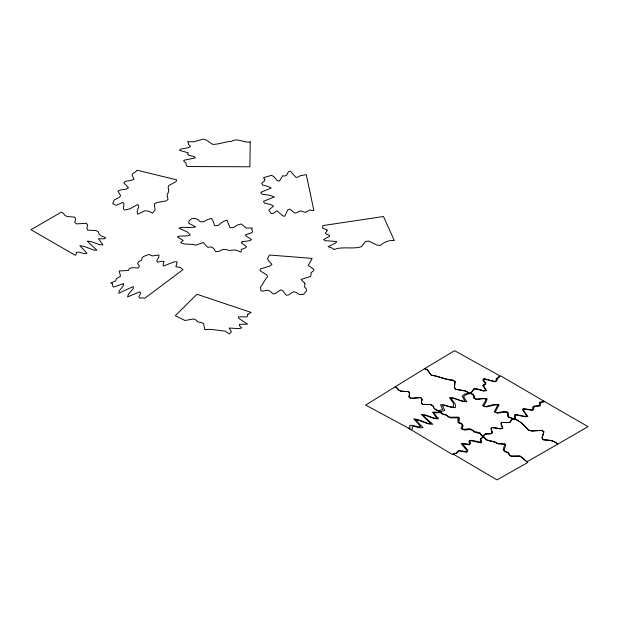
<?xml version="1.0" encoding="UTF-8"?>
<svg xmlns="http://www.w3.org/2000/svg" width="619" height="619" viewBox="0 0 619 619"><rect width="100%" height="100%" fill="white"/><g stroke="black" fill="none" stroke-linecap="round" stroke-linejoin="round"><path stroke-width="0.93" d="M250.2 141.913L249.898 166.782L187.24 166.534L186.334 165.288L185.948 162.797L184.06 161.544L183.773 160.298L195.38 157.86L194.281 156.615L188.973 155.346L187.503 154.092L188.269 152.854L179.502 150.332L180.895 149.094L187.278 147.879L190.474 146.649L188.393 144.15L188.416 142.904L187.542 141.658L193.801 141.79L203.233 139.105L206.359 140.064L212.572 144.359C218.863 144.537 224.968 141.627 231.405 141.372C237.642 137.286 243.762 143.391 250.2 141.913M168.678 189.685L168.654 191.635L167.053 195.171L168.035 199.333L166.287 200.873L157.033 202.552L154.317 203.86L155.029 209.918L152.421 213.207L149.148 211.296L144.869 210.746L137.642 214.259L137.078 211.822L138.811 206.228L137.743 204.487L129.897 208.843L124.326 210.081L123.305 208.27L124.079 203.999L122.91 202.398L116.101 205.33L112.704 203.574L114.159 200.007L119.359 197.337L120.612 195.681L117.974 191.116L120.914 189.871L126.152 189.174L128.504 187.789L123.792 182.721L125.672 181.212L130.756 180.485L133.99 179.301L132.064 174.914L133.155 173.219L135.654 171.858L136.985 170.217L176.701 179.858L176.005 181.653L168.561 185.731L168.097 187.58L168.678 189.685M123.343 283.773L123.305 285.839L119.158 290.984L118.879 293.236L133.255 286.527L133.317 288.524L128.427 294.226L127.537 296.934L139.755 291.851L140.722 293.166L138.865 296.594L139.515 298.149L142.672 297.824L144.753 298.296L182.984 269.629L180.322 267.555L175.912 266.781L177.088 261.822L174.38 261.814L163.269 266.069L163.199 264.081L164.027 261.419L161.505 261.272L157.574 262.185L156.785 260.738L158.766 257.218L158.99 255.005L152.359 255.902L148.846 254.455L143.337 256.576L141.968 258.247L141.527 260.336L138.981 261.489L137.611 263.16L139.414 266.247L138.114 267.95L132.319 267.656L129.193 268.553L128.442 270.495L119.181 270.952L120.558 276.128L116.349 278.821L115.652 280.794L110.615 283.123L112.627 283.657L112.581 285.73L113.385 287.162L123.343 283.773M457.99 419.891L457.928 422.483L461.178 423.164L462.316 425.067L461.062 428.348L463.824 429.315L469.357 428.673L472.049 429.679L473.705 431.281L479.926 432.805L481.009 434.739L482.859 436.233L485.242 434.089L490.766 433.764L492.306 432.89L491.037 428.642L492.26 427.59L500.454 428.805L502.698 428.34L501.003 423.845L501.599 422.429L507.975 422.591L510.164 422.096L511.696 419.465L513.321 418.645L507.804 416.711L507.263 411.906L503.208 411.689L496.879 412.78L494.256 411.743L498.156 404.377L493.188 404.687L485.505 406.559L482.572 405.693L485.01 401.731L486.139 398.52L481.946 398.381L476.119 399.185L473.558 398.11L473.396 395.642L471.933 393.932L469.009 393.057L464.699 394.086L462.207 396.168L465.101 401.36L460.977 400.741L452.667 397.7L449.471 397.615L453.495 403.449L453.371 406.9L450.083 406.76L443.521 404.733L440.519 404.749L442.639 409.499L438.546 410.652L440.039 412.339L441.896 413.832L445.193 414.482L449.278 417.245L458.354 417.121L457.99 419.891M455.035 381.691L454.547 387.285L455.716 389.212L465.805 390.929L470.247 393.483L465.999 394.597L463.623 396.717L466.811 401.855L462.656 401.305L454.176 398.427L450.98 398.404L455.329 404.161L455.391 407.604L452.102 407.534L445.432 405.631L442.43 405.708L444.821 410.405L440.79 411.635L435.497 409.608L433.842 407.975L432.975 405.871L430.762 404.563L422.437 404.408L421.423 402.389L422.112 399.309L420.665 397.553L410.799 398.35L408.981 396.841L409.561 393.839L408.78 391.649L400.973 391.169L398.597 389.993L397.259 388.19L395.061 386.898L365.651 405.066L411.449 429.756L412.471 428.603L412.2 426.754L414.939 426.53L420.68 427.922L423.032 427.489L415.434 419.991L420.015 420.758L429.385 424.108L432.828 424.263L422.638 415.364L426.483 415.736L434.964 418.606L438.523 418.831L433.625 412.78L439.745 412.68L440.852 411.573L435.552 409.554L433.904 407.921L433.021 405.816L430.716 404.617L422.39 404.455L421.384 402.427L422.081 399.356L420.641 397.591L410.768 398.381L409.004 396.81L409.577 393.808L408.772 391.68L400.973 391.193L398.597 390.009L397.259 388.167L395.054 386.883L424.518 368.746L427.187 369.744L431.226 375.191C438.732 376.236 445.518 379.772 453.139 380.213L455.035 381.691M454.919 381.784L454.307 387.37L455.445 389.305L465.488 391.1L469.875 393.684L472.227 391.533L473.682 388.894L477.473 389.274L483.555 390.922L486.047 390.574L482.688 385.266L484.716 384.67L485.141 383.176L482.789 380.151L483.478 378.805L494.813 381.644L496.09 380.631L496.214 378.967L499.726 375.741L454.532 350.679L424.688 368.615L427.334 369.636L431.257 375.114C438.732 376.205 445.463 379.795 453.062 380.29L454.919 381.784M458.996 420.595L458.857 423.179L462.084 423.899L463.151 425.818L461.797 429.083L464.521 430.073L470.076 429.501L472.738 430.53L474.34 432.155L480.514 433.741L481.528 435.691L483.331 437.2L480.336 438.995L480.886 442.91L471.399 440.805L468.807 441.045L469.782 443.428L469.163 444.844L461.317 443.722L466.958 450.694L466.548 452.241L458.23 450.841L456.257 453.24L452.296 454.454L408.826 428.394L409.948 427.28L409.848 425.431L412.61 425.284L418.212 426.855L420.603 426.491L413.701 418.769L418.204 419.674L427.257 423.311L430.677 423.566L421.315 414.374L425.121 414.862L433.331 417.987L436.867 418.312L432.526 412.122L438.647 412.215L439.854 411.14L443.103 414.359L446.376 415.047L450.369 417.856L459.445 417.825L458.996 420.595M539.675 402.265L539.164 405.484L534.042 406.049L532.649 407L532.742 408.811L531.52 409.871L523.163 408.563L522.405 409.886L526.962 416.022L524.378 416.293L514.993 414.397L514.404 415.821L514.722 417.755L513.259 418.676C519.72 420.324 524.146 425.71 528.68 430.244L531.822 430.986L541.687 430.398L543.846 431.714L542.051 437.865L543.265 439.73C548.341 440.326 553.974 439.939 557.611 444.233L588.05 426.63L543.699 401.066L539.675 402.265M497.072 379.068L496.879 380.731L495.556 381.722L484.36 378.72L483.609 380.051L485.814 383.107L485.327 384.592L483.269 385.157L486.379 390.519L483.88 390.829L477.876 389.088L474.108 388.655L472.529 391.27L470.084 393.382L472.993 394.264L474.448 395.974L474.58 398.443L477.125 399.534L482.967 398.744L487.161 398.899L485.992 402.102L483.516 406.064L486.433 406.938L494.132 405.089L499.107 404.795L495.13 412.153L497.746 413.206L504.083 412.13L508.129 412.362L508.625 417.167L514.118 419.117L515.588 418.212L515.302 416.27L515.906 414.854L525.26 416.788L527.852 416.525L523.372 410.374L524.146 409.051L532.487 410.389L533.725 409.345L533.648 407.526L535.056 406.582L540.186 406.041L540.727 402.822L544.774 401.638L500.732 375.903L497.072 379.068M241.82 241.89L241.665 243.151L246.424 246.478L245.836 247.67L241.325 249.542L241.093 252.088L235.607 249.952L228.891 250.416L226.082 249.496L222.879 249.395L218.623 251.538L215.397 251.492L213.663 248.289L211.04 246.958L207.628 247.298L203.38 242.532L195.612 245.24C190.698 243.182 185.329 245.403 180.624 242.594L183.193 240.42L177.258 236.915L179.85 236.032L187.286 235.909L190.257 235.088L187.402 232.055L178.891 228.148L181.738 227.305L191.565 227.56L195.681 226.91L188.694 223.242L189.074 220.72L191.921 218.592L195.209 218.507L197.956 219.575L200.216 221.672L203.372 221.865L207.729 219.497L211.489 218.414L213.276 221.525L214.569 225.664L217.857 225.579L222.91 221.741L226.956 220.047L229.912 227.56L233.084 227.715L237.634 224.945L241.34 223.977L245.944 227.985L252.397 228.078L251.693 229.262L252.629 231.986L251.152 233.038L245.488 234.733L246.184 236.125L251.523 239.545L249.975 240.59L241.82 241.89M504.779 443.924L503.146 449.951L505.042 451.406L507.851 452.35L508.772 454.369L510.551 455.901L519.712 455.754L526.978 461.782L557.572 444.272C554.028 439.846 548.326 440.341 543.265 439.73L542.074 437.857L543.915 431.706L541.772 430.391L531.899 430.948L528.765 430.19C524.27 425.648 519.89 420.247 513.453 418.576L511.828 419.396L510.273 422.026L508.075 422.514L501.707 422.336L501.096 423.744L502.752 428.247L500.516 428.704L492.329 427.474L491.091 428.518L492.329 432.774L490.782 433.64L485.257 433.95L482.859 436.086L485.783 439.505C489.428 441.177 493.714 440.581 496.987 443.281L504.779 443.924M505.746 444.543L504.059 450.57L505.947 452.032L508.741 452.984L509.646 455.004L511.41 456.543L520.571 456.42L527.783 462.478L497.018 479.895L453.147 454.06L457.077 452.822L459.019 450.415L467.36 451.769L467.747 450.222L461.991 443.281L469.852 444.357L470.455 442.941L469.442 440.566L472.034 440.31L481.551 442.368L480.94 438.453L483.903 436.643L486.797 440.078C490.426 441.757 494.713 441.169 497.97 443.885L505.746 444.543M304.927 283.378L304.618 287.007L306.374 288.972L306.552 290.814L303.627 294.234L301.391 294.474L299.232 294.427L295.441 292.091L293.305 291.905L288.214 295.062L286.017 295.131L282.736 290.628L280.74 289.878L275.563 293.375L273.25 293.955L269.621 290.93L267.617 290.218L263.06 291.108L260.939 290.853L260.537 287.17C263.237 283.873 264.491 279.765 267.609 276.778L266.735 274.882L259.965 270.696L260.483 268.909L270.062 266.015L271.903 264.336L268.174 260.39L267.617 258.518L269.451 255.013L312.138 258.386L308.254 265.381L314.034 269.489L313.005 271.238L310.792 272.886L311.202 274.751L310.351 276.507L301.074 279.424L304.927 283.378M75.518 219.335L74.767 222.322L76.47 223.9L86.381 223.297L87.72 225.076L86.846 228.14L87.743 230.183L96.053 230.5L98.243 231.792L98.994 233.92L100.549 235.576L105.725 237.711L104.557 238.787L98.429 238.772L102.971 244.907L99.419 244.621L91.117 241.588L87.294 241.139L96.959 250.231L93.523 250.006L84.354 246.47L79.82 245.619L86.977 253.264L84.594 253.651L78.938 252.142L76.191 252.312L76.346 254.161L75.263 255.299L30.95 229.711L61.413 212.124L63.54 213.454L64.778 215.304L67.084 216.526L74.853 217.161L75.518 219.335M327.126 230.098L326.793 231.436L325.37 232.93L326.089 234.114L328.836 234.98L329.795 236.125L323.613 239.623L325.199 240.667L336.674 241.518L335.761 242.942L328.178 246.648L333.053 248.482L333.68 249.674C342.531 246.029 352.683 249.565 361.473 246.679L365.597 241.472L368.653 241.07L376.932 245.078L380.329 245.426C384.329 242.068 388.964 239.979 394.326 240.567L383.478 216.495L322.832 225.602L322.569 228.218L327.126 230.098M247.886 314.235L247.128 316.858L238.462 316.827L238.795 318.375L247.53 324.186L239.452 324.356L239.522 325.818L241.596 327.954L239.213 328.588L229.092 328.062L231.475 331.745L229.448 333.943L225.084 331.08C218.198 330.654 211.713 328.658 204.757 329.664L203.62 323.598L201.129 322.476L197.995 321.988L196.2 320.178L193.793 318.963L185.011 320.48L175.285 315.744L196.95 294.249L251.113 312.44L247.886 314.235M264.855 179.363L264.189 181.235L261.682 183.232L262.557 184.996L268.004 186.435L271.168 188.029L260.7 192.416L262.085 194.142L270.139 195.395L274.387 196.912L263.454 201.337L264.414 203.094L270.565 204.479L273.528 206.088L268.839 210.065L271.122 213.547L273.25 213.346L277.049 210.8L282.419 215.629L284.74 216.341L287.703 209.887L289.715 209.114L294.907 213.114L296.988 212.719L298.853 211.257L300.966 211.009L305.6 212.387L309.438 210.027L313.887 210.514L306.243 174.604L299.991 175.827L298.087 177.073L295.983 177.398L290.296 171.061L288.299 171.85L286.806 175.053L284.848 176.059L282.62 175.781L279.417 181.127L277.111 180.485L274.194 176.988L271.671 175.316L263.485 177.638L264.855 179.363"/></g></svg>
